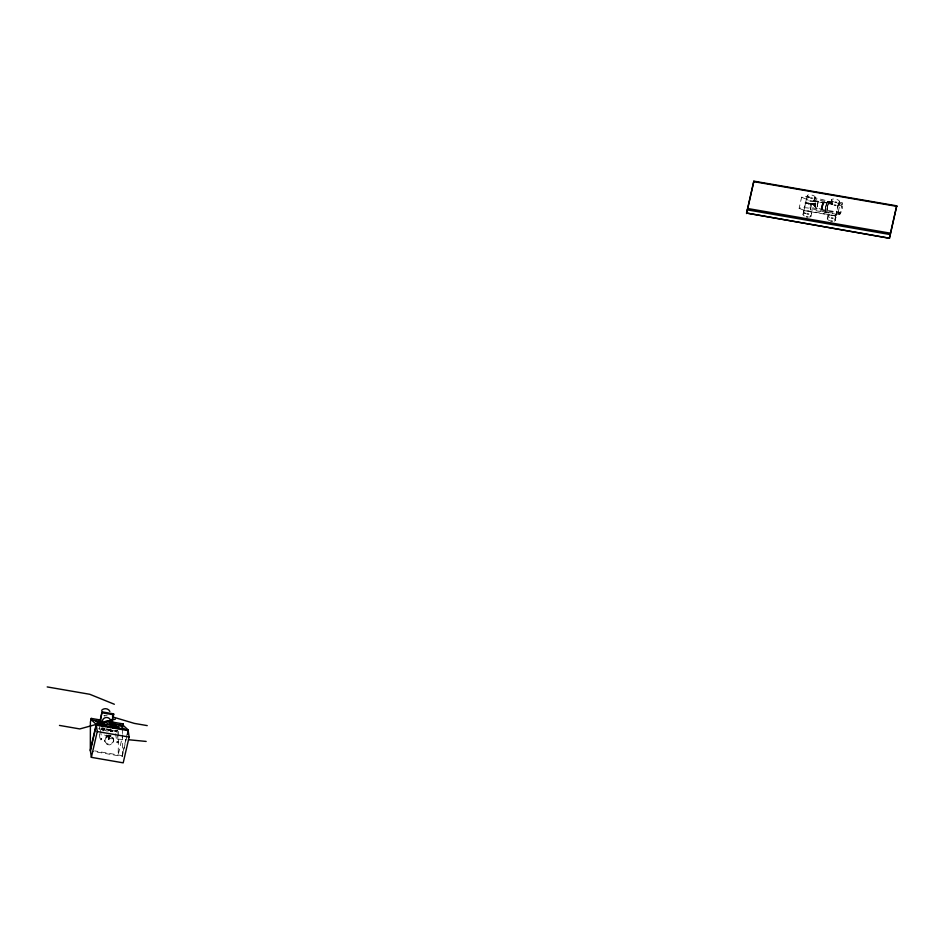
<?xml version="1.0" encoding="UTF-8"?>
<svg xmlns="http://www.w3.org/2000/svg" width="944" height="944" viewBox="0 0 944 944"><rect width="100%" height="100%" fill="white"/><g stroke="black" fill="none" stroke-linecap="round" stroke-linejoin="round"><path stroke-width="0.71" stroke-dasharray="4.72 3.54" d="M109.811 735.187C107.651 737.099 109.28 737.665 107.699 735.211M108.43 737.134L108.938 735.411L108.466 737.417L108.206 735.317L109.02 735.636M109.41 739.27L108.867 737.17L108.702 739.364L108.772 737.417M108.56 737.181L108.277 736.414M108.713 739.388L108.89 737.264L108.784 739.364M118.46 731.447L118.189 754.94L122.779 734.88M122.413 735.069L122.649 759M122.425 733.606L122.484 729.193M108.466 737.901L108.867 737.229L108.572 737.996M109.02 738.574L125.552 739.612M810.436 203.939L809.622 203.408L812.867 204.376M812.996 204.14L805.421 202.689M108.312 736.226L108.418 735.14L108.371 736.414M109.174 737.889C109.351 739.294 108.241 735.258 108.737 737.146M813.492 203.998C814.554 206.842 818.295 201.367 813.386 203.869M112.301 730.396L112.088 731.6M815.427 204.47L815.522 203.444M821.835 207.361L821.894 209.143L816.914 208.341L818.129 201.827L815.109 203.007M822.13 207.468L822.248 209.603L840.018 212.329C844.845 210.193 841.045 199.656 841.01 212.506M822.908 204.6L822.861 203.29L822.543 204.836M108.371 736.627L109.138 736.603L108.584 735.293M821.705 207.527L822 205.497M822.897 204.765L823.015 202.677L822.72 204.14M108.418 736.981L108.407 735.164L108.3 736.249M825.493 209.179L825.422 211.196M822.012 207.527L822.248 206.453M822.177 206.984L821.941 208.53M823.026 204.482L822.826 205.296M827.145 209.025L827.015 211.468M813.303 204.152L815.132 206.217L813.244 205.001M823.003 204.695L822.779 205.662M108.737 735.671C108.029 735.541 108.56 738.456 111.003 735.754M108.324 735.895L108.725 735.824M825.434 209.167L825.681 207.833M825.611 208.305L825.28 211.987L826.885 212.306L827.038 211.633L825.445 211.362L825.292 212.034M827.204 208.577L826.873 212.258M822.082 206.901L822.436 204.895M827.097 208.919L827.345 207.645M821.976 206.134L821.858 209.179M822.908 205.367L822.755 206.311M815.675 204.47L813.421 204.258L815.651 204.6L815.227 206.205M825.587 208.117L825.752 207.361M827.18 208.388L827.428 207.173A5.64 0.743 -80.2 0 1 828.171 203.928L829.033 202.665M822.189 206.229L822.366 205.226M103.226 728.249L103.356 730.904M103.604 728.154L103.592 729.618M825.67 207.574L825.835 206.889A5.64 0.743 -80.2 0 1 826.578 203.656L827.215 202.122L828.867 202.37M822.071 205.568L822.283 204.175M799.084 208.294L803.875 210.241L835.723 215.751A3.729 1.392 12.9 0 0 836.714 215.704L837.953 215.385A24.45 9.157 12.9 0 0 839.7 214.489L839.9 213.863L837.918 213.462A35.27 13.204 12.9 0 0 831.404 212.837L826.944 212.53A5.192 1.947 12.9 0 1 825.552 212.27L822.743 211.432A23.812 8.921 12.9 0 0 820.159 210.724L810.294 208.364A16.355 6.124 12.9 0 0 800.193 207.951L799.143 208.258L801.609 197.237L802.742 196.895A16.355 6.124 12.9 0 1 809.433 196.895M840.089 214.099L840.325 212.872L838.166 212.353A35.27 13.204 12.9 0 0 831.652 211.727L827.192 211.421A5.192 1.947 12.9 0 1 825.811 211.161L822.991 210.323A23.812 8.921 12.9 0 0 820.407 209.615L810.058 207.173L810.92 203.385M810.058 207.173L810.424 209.757L837.647 214.465L839.676 205.615A10.561 3.953 12.9 0 0 840.349 205.379L840.585 205.285A23.612 8.838 12.9 0 0 842.072 204.482L842.567 202.877L840.455 202.405A35.27 13.204 12.9 0 0 837.753 202.087M822.106 205.391L822.189 204.588M822.637 206.417L822.153 208.624L822.448 207.279M822.484 205.096L822.649 203.987M99.214 729.323L100.206 725.027M117.375 730.373L116.879 731.801M127.747 731.27L122.165 755.637L94.66 750.881M126.874 736.367L122.283 756.439L91.875 751.176M127.204 734.939L128.183 730.644M803.014 214.335L803.686 211.397M801.609 197.237L806.4 199.196L803.922 210.571L835.77 216.07L838.26 204.695A3.729 1.392 12.9 0 0 839.24 204.659L840.479 204.329A24.45 9.157 12.9 0 0 842.225 203.432L842.626 203.054M806.648 198.5L807.321 195.55M803.922 210.571L806.4 199.196M810.424 209.757L812.454 200.919L832.514 204.388M810.931 216.27L811.604 213.332M814.554 200.435L815.238 197.485M815.356 204.978L815.109 206.134L815.498 203.515M827.31 218.536L827.982 215.586M830.932 202.689L831.605 199.739M838.26 204.695L835.77 216.07M835.216 220.471L835.888 217.521M838.85 204.624L839.523 201.686M822.531 206.948L822.46 207.621M822.259 204.683L823.487 202.37M822.342 204.364L822.755 203.302M110.849 731.694L111.097 730.302L103.108 729.441A4.555 4.177 -8.2 0 1 102.979 728.013M813.327 204.86L815.651 204.6M108.477 735.872L108.949 735.411M825.847 209.049L825.398 210.016M826.696 203.562L827.357 201.544L829.198 202.11M108.749 736.851L106.424 736.509L104.666 735.022M110.944 731.447L110.955 731.423A4.555 4.177 -8.2 0 0 111.722 730.408M842.343 204.199L839.865 203.467A36.238 13.57 12.9 0 0 837.93 203.243M840.325 213.049L839.948 213.379A24.768 9.275 12.9 0 1 838.614 214.087M815.616 203.231L813.468 203.692M107.286 715.045L104.595 715.918M116.619 730.42L115.215 730.455M818.07 201.768L816.879 208.317L814.542 206.158M829.021 201.78L828.277 203.597A6.49 0.861 -80.2 0 0 827.357 207.302M838.614 214.099L838.449 214.17A10.561 3.953 12.9 0 1 837.658 214.465M809.917 204.022C818.354 205.202 804.866 202.618 806.577 203.444M808.725 203.279L807.533 203.397L808.89 203.231M810.448 203.892L807.698 203.078L808.713 203.869A2.171 1.77 -53 0 0 809.256 203.845M812.442 204.246L811.757 204.105L812.513 204.223M806.719 202.842L805.527 202.724L808.571 203.231M808.713 203.81L807.616 203.633M810.082 203.798L808.076 203.715L808.654 203.786M805.633 202.889L806.742 202.925M807.25 203.467L807.191 203.479A2.171 1.31 33.8 0 0 806.719 203.279L805.822 203.267L806.636 203.456M807.191 203.515L807.887 203.444L806.707 203.267A2.171 1.499 35.4 0 1 807.191 203.397M811.769 203.928L812.1 203.939M808.135 203.302L808.418 203.279M810.908 203.644L811.852 203.762L810.223 203.515M806.495 203.503L805.031 203.172M806.176 203.349L805.433 203.243L806.813 202.866M806.105 202.889L807.002 203.22L806.412 202.866M809.256 203.739A2.171 1.676 -43.8 0 1 808.737 203.774L808.064 203.715M808.76 203.692L808.312 203.656M833.151 201.733L829.469 201.473A5.192 1.947 12.9 0 1 828.089 201.214L825.268 200.376A23.812 8.921 12.9 0 0 822.684 199.668L814.318 197.591M832.891 202.842L829.221 202.582A5.192 1.947 12.9 0 1 827.829 202.323L825.021 201.485A16.083 6.018 12.9 0 0 823.652 201.084L817.87 199.597A50.976 19.081 12.9 0 0 816.489 199.255L814.07 198.7M812.878 204.518L815.805 205.119M811.203 204.234L810.141 204.069M812.985 204.022L815.923 204.435M813.645 200.447L832.466 203.692M813.693 200.765L832.514 204.01M842.201 205.957L838.26 205.261M101.716 728.072L104.607 728.567M106.047 728.815L110.377 729.57M98.683 728.674L102.188 729.712L102.07 728.803M111.958 730.385L116.643 731.777L116.36 729.854M104.843 716L103.852 715.399M809.48 203.373L809.976 203.668M826.413 202.877L826.661 203.267A6.49 0.861 -80.2 0 0 825.764 207.031M826.673 203.255L826.708 203.939M816.914 208.341L814.589 206.24L815.215 203.019M118.46 741.96L117.445 741.37L116.844 742.232L117.693 742.845L118.46 742.114L117.434 734.857M101.74 739.14C99.899 736.674 100.099 741.807 101.74 739.14L100.099 727.706M116.82 730.597L117.233 733.441M115.616 733.712L116.844 742.232M113.646 739.423A4.484 4.118 -8.2 0 1 107.404 743.801A4.484 4.118 -8.2 0 1 106.53 736.733A4.484 4.118 -8.2 0 1 113.646 739.423L113.752 740.226A4.484 4.118 -8.2 0 1 107.522 744.604A4.484 4.118 -8.2 0 1 106.648 737.524A4.484 4.118 -8.2 0 1 113.752 740.226M110.79 728.886L111.073 730.821A4.555 4.177 -8.2 0 0 111.368 730.42M104.749 740.544L104.855 741.347M99.309 733.665L100.123 739.341M834.213 219.032A4.071 1.522 12.9 0 1 834.236 221.12M829.634 220.613A4.071 1.522 12.9 0 1 827.274 218.737A4.071 1.522 12.9 0 1 829.587 217.757M829.611 217.368A4.071 1.522 12.9 0 1 828.962 214.937A4.071 1.522 12.9 0 1 834.885 216.082A4.071 1.522 12.9 0 1 834.307 218.276M837.835 203.184A4.071 1.522 12.9 0 1 837.871 205.285M832.903 204.624A4.071 1.522 12.9 0 1 830.909 202.818A4.071 1.522 12.9 0 1 833.21 201.922M833.233 201.52A4.071 1.522 12.9 0 1 832.584 199.09A4.071 1.522 12.9 0 1 838.508 200.234A4.071 1.522 12.9 0 1 837.942 202.429M814.035 199.337A4.071 1.522 12.9 0 1 812.973 201.178M808.276 200.27A4.071 1.522 12.9 0 1 806.683 198.405A4.071 1.522 12.9 0 1 809.645 197.756M809.657 197.626A4.071 1.522 12.9 0 1 807.816 195.066A4.071 1.522 12.9 0 1 813.61 195.703A4.071 1.522 12.9 0 1 814.259 198.134M810.589 215.362A4.071 1.522 12.9 0 1 809.35 217.026M804.323 215.952A4.071 1.522 12.9 0 1 803.108 214.17A4.071 1.522 12.9 0 1 806.023 213.604M806.023 213.462A4.071 1.522 12.9 0 1 804.194 210.901A4.071 1.522 12.9 0 1 809.987 211.55A4.071 1.522 12.9 0 1 810.625 213.981M805.149 202.382A2.171 0.684 -12.6 0 1 805.704 202.252M112.749 730.255A5.475 5.015 -8.2 0 1 111.982 731.647M102.436 730.585A5.475 5.015 -8.2 0 1 102.153 728.272M110.837 729.7A5.475 5.015 -8.2 0 1 102.046 727.859M103.297 730.278A4.555 4.177 -8.2 0 1 103.144 727.942A4.555 4.177 -8.2 0 0 109.87 729.358M112.43 730.361A5.475 5.015 -8.2 0 1 112.041 730.986M102.129 729.275A5.475 5.015 -8.2 0 1 102.058 728.084M117.139 730.396A1.286 1.18 -8.2 0 1 114.696 730.455M100.005 728.06A1.286 1.18 -8.2 0 1 99.155 728.343M109.705 735.282A1.853 1.699 -8.2 0 1 106.778 735.128M110.708 729.169A3.257 2.997 -8.2 0 1 110.908 731.659M104.631 730.349A3.257 2.997 -8.2 0 1 104.985 729.334M110.236 735.105A2.041 1.876 -8.2 0 1 106.483 735.081M110.885 735.848A4.071 3.741 -8.2 0 1 104.784 735.211M105.114 730.727A4.071 3.741 -8.2 0 1 112.006 731.683M111.911 730.314A4.071 3.741 -8.2 0 1 111.77 731.635M103.793 730.538A4.071 3.741 -8.2 0 1 104.961 728.119M814.53 205.792L815.038 203.125L814.53 205.804M827.617 201.886L827.463 202.547L829.056 202.83L829.21 202.158L827.617 201.886"/><path stroke-width="1.42" d="M123.322 725.511L123.098 723.906L113.54 722.254L113.764 723.859L123.322 725.511L128.077 729.842L129.116 737.052L123.204 762.846L91.356 757.336L90.317 750.126L90.4 722.089L91.238 718.408L100.796 720.06L100.465 724.119M117.552 726.432L117.823 728.284M97.657 722.231L98.754 721.464L99.037 722.703M90.317 750.126L96.217 724.331L91.474 720.001L91.238 718.408M90.423 750.928L96.335 725.134L128.183 730.644M91.356 757.336L97.256 731.541L96.217 724.331L128.077 729.842M99.922 721.251L102.07 711.87L113.61 713.865L111.604 724.213M100.371 720.874L102.07 711.87M111.77 721.912L113.61 713.865M112.69 725.936L113.54 722.254M113.209 726.314L113.764 723.859M118.496 728.508L119.345 724.827L124.089 729.146M122.531 726.361L123.098 723.906M746.551 213.049L753.855 181.154L896.729 205.839L889.496 238.254L746.551 213.049L889.496 238.254M746.621 213.556L753.855 181.154M889.425 237.735L896.729 205.839M98.07 724.544L99.616 724.496M114.838 727.328L116.324 727.34M101.633 710.325C103.805 707.74 108.56 708.248 109.87 711.457M114.637 724.532L115.888 724.638L115.557 725.724M115.404 719.139L79.792 728.933L59.472 725.417M128.478 739.73L146.155 741.429M753.926 181.673L896.8 206.358M747.589 208.494L890.463 233.192M747.282 209.851L890.157 234.537M47.2 686.925L89.751 694.277L114.354 704.259M102.212 712.838L113.752 714.832M147.229 725.617L134.367 723.399L112.43 716.862M91.474 720.001L101.032 721.653M102.483 726.432A5.475 5.015 -8.2 0 1 102.979 725.594L102.695 723.659L98.093 722.868L98.377 724.791M112.655 726.797A5.475 5.015 -8.2 0 0 112.607 725.37L117.209 726.172M97.362 724.272L98.554 724.473M116.077 727.505L117.268 727.706L117.516 726.609L117.799 728.532M97.256 731.541L129.116 737.052M95.45 720.697L100.206 725.027M112.607 725.37L112.891 727.305A5.475 5.015 -8.2 0 1 112.973 728.249M111.911 727.14L111.64 725.204A4.555 4.177 -8.2 0 1 111.734 725.665M832.219 221.203A4.071 1.522 12.9 0 1 830.767 220.955M832.891 218.253A4.071 1.522 12.9 0 1 831.44 218.005M835.841 205.355A4.071 1.522 12.9 0 1 834.39 205.108M836.514 202.417A4.071 1.522 12.9 0 1 835.062 202.158M811.557 201.166A4.071 1.522 12.9 0 1 810.105 200.919M812.229 198.216A4.071 1.522 12.9 0 1 810.778 197.969M807.922 217.014A4.071 1.522 12.9 0 1 806.471 216.754M808.595 214.064A4.071 1.522 12.9 0 1 807.155 213.816M102.872 726.325A5.475 5.015 -8.2 0 1 113.02 728.284M101.763 725.547A5.475 5.015 -8.2 0 1 107.852 721.039A5.475 5.015 -8.2 0 1 112.607 726.538M103.911 726.361A4.555 4.177 -8.2 0 1 111.864 727.258M102.743 725.216A4.555 4.177 -8.2 0 1 111.722 725.641M101.893 725.44A5.475 5.015 -8.2 0 1 102.695 723.659M102.778 725.594A4.555 4.177 -8.2 0 1 103.675 723.836L103.946 725.759A4.555 4.177 -8.2 0 0 103.521 726.361M114.318 727.387A1.286 1.18 -8.2 0 1 116.82 727.317M97.692 724.26A1.286 1.18 -8.2 0 1 100.111 724.508M103.427 723.777A4.071 3.741 -8.2 0 1 103.403 718.868A4.071 3.741 -8.2 0 1 108.678 718.018A4.071 3.741 -8.2 0 1 110.2 722.691M108.123 726.939A4.071 3.741 -8.2 0 1 109.787 727.352"/></g></svg>
